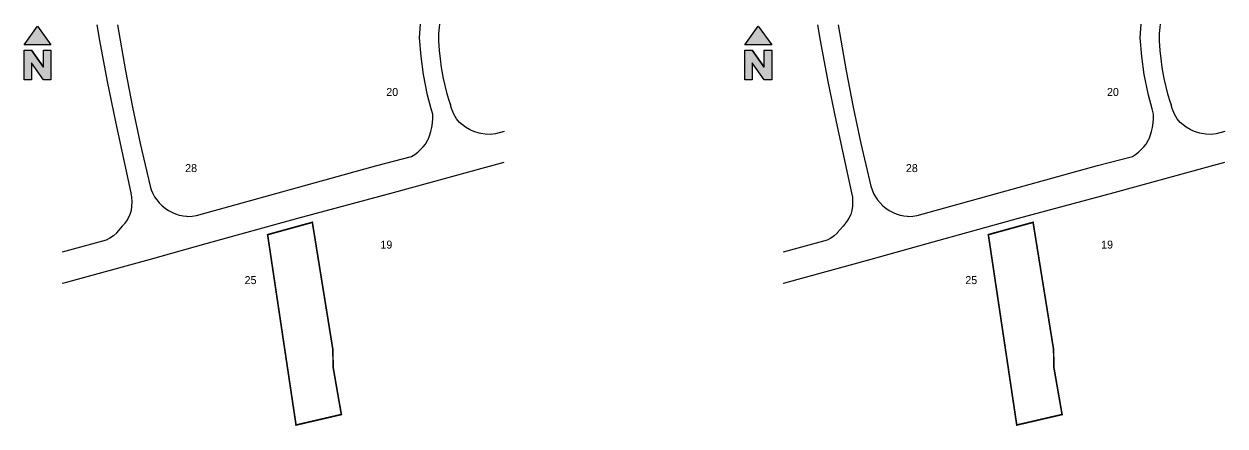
# Model space of a CAD drawing. Header units: millimetres. Extents: x 172500 to 842273, y -2500 to 360123.
# Drawn here: x 228154 to 528391, y 258658 to 359237 of the extents above; entities that cross this region are included whole.
import ezdxf
from ezdxf.enums import TextEntityAlignment as Align

# ---------------------------------------------------------------- set-up
doc = ezdxf.new("R2010")
doc.units = ezdxf.units.MM
for name, color, linetype in [('2A - Text', 2, 'Continuous'), ('A2 - 9 (0.05mm)', 9, 'Continuous'), ('A2 - Elevation - Windoors', 2, 'Continuous')]:
    doc.layers.add(name, color=color, linetype=linetype)
doc.styles.get("Standard").update_dxf_attribs({"font": ''})
doc.styles.get('Standard').set_extended_font_data('Poppins Light')

msp = doc.modelspace()

# ---------------------------------------------------------------- hatches: boundary and pattern name
at = {"layer": 'A2 - 9 (0.05mm)'}
h = msp.add_hatch(color=253, dxfattribs=at)
h.dxf.hatch_style = 1
h.paths.add_polyline_path([(234893.6, 353989.1), (228153.6, 353989.1), (231523.6, 358666.5)])
h.paths.add_polyline_path([(230000.5, 352682.8), (233046.7, 348454.8), (233046.7, 352682.8), (234893.6, 352682.8), (234893.6, 345295.5), (233046.7, 345295.5), (230000.5, 349523.5), (230000.5, 345295.5), (228153.6, 345295.5), (228153.6, 352682.8), (230000.5, 352682.8), (233046.7, 348454.8)])
h = msp.add_hatch(color=253, dxfattribs=at)
h.dxf.hatch_style = 1
h.paths.add_polyline_path([(415073, 353989.1), (408333, 353989.1), (411703, 358666.5)])
h.paths.add_polyline_path([(410179.9, 352682.8), (413226.1, 348454.8), (413226.1, 352682.8), (415073, 352682.8), (415073, 345295.5), (413226.1, 345295.5), (410179.9, 349523.5), (410179.9, 345295.5), (408333, 345295.5), (408333, 352682.8), (410179.9, 352682.8), (413226.1, 348454.8)])

# ---------------------------------------------------------------- linework, layer by layer
at = {"color": 10, "const_width": 400}
for points in [[(289052.5, 306532.5), (300236.6, 309616.1), (305358.9, 277830.4), (305438.9, 273299.2), (307489.1, 261530.3), (296157.5, 258902.1)], [(469231.9, 306532.5), (480416, 309616.1), (485538.3, 277830.4), (485618.3, 273299.2), (487668.5, 261530.3), (476336.9, 258902.1)]]:
    msp.add_lwpolyline(points, close=True, dxfattribs=at)
at = {"layer": 'A2 - 9 (0.05mm)', "color": 253}
for points in [[(234893.6, 353989.1), (228153.6, 353989.1), (231523.6, 358666.5)], [(415073, 353989.1), (408333, 353989.1), (411703, 358666.5)], [(230000.5, 352682.8), (233046.7, 348454.8), (233046.7, 352682.8), (234893.6, 352682.8), (234893.6, 345295.5), (233046.7, 345295.5), (230000.5, 349523.5), (230000.5, 345295.5), (228153.6, 345295.5), (228153.6, 352682.8), (230000.5, 352682.8), (233046.7, 348454.8)], [(410179.9, 352682.8), (413226.1, 348454.8), (413226.1, 352682.8), (415073, 352682.8), (415073, 345295.5), (413226.1, 345295.5), (410179.9, 349523.5), (410179.9, 345295.5), (408333, 345295.5), (408333, 352682.8), (410179.9, 352682.8), (413226.1, 348454.8)]]:
    msp.add_lwpolyline(points, close=True, dxfattribs=at)
at = {"layer": 'A2 - Elevation - Windoors'}
for points in [[(246376.8, 359016.7), (247038.6, 355098.2), (248928.6, 344888.2), (250998.6, 334718.2), (254858.6, 316998.2), (255058.6, 315888.2), (255128.6, 314758.2), (255058.6, 313638.2), (254908.6, 312608.2), (254638.6, 311608.2), (254198.6, 310678.2), (253738.6, 309978.2), (253248.6, 309288.2), (253148.6, 309168.2)], [(251546.3, 359030), (253548.6, 347538.2), (255288.6, 338438.2), (257168.6, 329368.2), (259698.6, 318698.2), (259978.6, 317768.2), (260348.6, 316868.2), (260808.6, 316018.2), (261338.6, 315218.2), (261968.6, 314458.2), (262668.6, 313758.2), (263428.6, 313128.2), (264248.6, 312588.2), (265128.6, 312118.2), (265448.6, 311978.2)], [(329978.6, 338028.2), (329058.6, 341398.2), (328028.6, 346608.2), (327428.6, 351138.2), (326998.6, 355748.2), (327249.9, 359224.4)], [(331999.3, 359236.6), (331898.6, 358378.2), (331768.6, 356898.2), (331798.6, 355008.2), (331908.6, 352608.2), (332148.6, 350528.2), (332418.6, 348328.2), (332948.6, 345578.2), (333848.6, 341738.2), (334408.6, 339908.2), (334748.6, 339028.2)], [(426556.2, 359016.7), (427218, 355098.2), (429108, 344888.2), (431178, 334718.2), (435038, 316998.2), (435238, 315888.2), (435308, 314758.2), (435238, 313638.2), (435088, 312608.2), (434818, 311608.2), (434378, 310678.2), (433918, 309978.2), (433428, 309288.2), (433328, 309168.2)], [(431725.7, 359030), (433728, 347538.2), (435468, 338438.2), (437348, 329368.2), (439878, 318698.2), (440158, 317768.2), (440528, 316868.2), (440988, 316018.2), (441518, 315218.2), (442148, 314458.2), (442848, 313758.2), (443608, 313128.2), (444428, 312588.2), (445308, 312118.2), (445628, 311978.2)], [(510158, 338028.2), (509238, 341398.2), (508208, 346608.2), (507608, 351138.2), (507178, 355748.2), (507429.3, 359224.4)], [(512178.7, 359236.6), (512078, 358378.2), (511948, 356898.2), (511978, 355008.2), (512088, 352608.2), (512328, 350528.2), (512598, 348328.2), (513128, 345578.2), (514028, 341738.2), (514588, 339908.2), (514928, 339028.2)], [(329128.6, 330268.2), (329148.6, 330318.2), (329548.6, 331258.2), (329858.6, 332308.2), (330088.6, 333378.2), (330238.6, 334468.2), (330328.6, 335568.2), (330358.6, 336658.2), (329978.6, 338028.2)], [(339548.6, 332848.2), (338538.6, 333458.2), (337038.6, 334588.2), (336238.6, 335548.2), (335578.6, 336708.2), (335008.6, 338078.2), (334748.6, 339028.2)], [(509308, 330268.2), (509328, 330318.2), (509728, 331258.2), (510038, 332308.2), (510268, 333378.2), (510418, 334468.2), (510508, 335568.2), (510538, 336658.2), (510158, 338028.2)], [(519728, 332848.2), (518718, 333458.2), (517218, 334588.2), (516418, 335548.2), (515758, 336708.2), (515188, 338078.2), (514928, 339028.2)], [(328498.6, 329208.2), (328598.6, 329328.2), (329128.6, 330268.2)], [(342378.6, 331848.2), (341898.6, 331918.2), (340818.6, 332238.2), (339798.6, 332698.2), (339548.6, 332848.2)], [(348211.4, 332350.9), (346038.6, 331748.2), (344798.6, 331598.2), (343438.6, 331698.2), (342378.6, 331848.2)], [(508678, 329208.2), (508778, 329328.2), (509308, 330268.2)], [(522558, 331848.2), (522078, 331918.2), (520998, 332238.2), (519978, 332698.2), (519728, 332848.2)], [(528390.8, 332350.9), (526218, 331748.2), (524978, 331598.2), (523618, 331698.2), (522558, 331848.2)], [(268758.6, 311128.2), (269048.6, 311098.2), (270168.6, 311138.2), (271258.6, 311328.2), (316348.6, 323828.2), (325058.6, 326088.2), (325838.6, 326608.2), (326578.6, 327188.2), (327028.6, 327598.2)], [(327028.6, 327598.2), (327268.6, 327818.2), (327928.6, 328488.2), (328498.6, 329208.2)], [(448938, 311128.2), (449228, 311098.2), (450348, 311138.2), (451438, 311328.2), (496528, 323828.2), (505238, 326088.2), (506018, 326608.2), (506758, 327188.2), (507208, 327598.2)], [(507208, 327598.2), (507448, 327818.2), (508108, 328488.2), (508678, 329208.2)], [(237718.5, 294368), (238198.6, 294498.2), (259738.6, 300438.2), (273728.6, 304298.2), (296578.6, 310638.2), (320548.6, 317048.2), (343608.6, 323378.2), (348211.4, 324666.9)], [(417897.9, 294368), (418378, 294498.2), (439918, 300438.2), (453908, 304298.2), (476758, 310638.2), (500728, 317048.2), (523788, 323378.2), (528390.8, 324666.9)], [(265448.6, 311978.2), (266038.6, 311728.2), (266978.6, 311418.2), (267508.6, 311308.2)], [(267508.6, 311308.2), (267948.6, 311208.2), (268758.6, 311128.2)], [(445628, 311978.2), (446218, 311728.2), (447158, 311418.2), (447688, 311308.2)], [(447688, 311308.2), (448128, 311208.2), (448938, 311128.2)], [(251278.6, 306938.2), (250508.6, 306278.2), (249638.6, 305678.2), (248728.6, 305138.2), (237718.5, 302125.1)], [(253148.6, 309168.2), (252728.6, 308618.2), (251298.6, 306968.2), (251278.6, 306938.2)], [(431458, 306938.2), (430688, 306278.2), (429818, 305678.2), (428908, 305138.2), (417897.9, 302125.1)], [(433328, 309168.2), (432908, 308618.2), (431478, 306968.2), (431458, 306938.2)]]:
    msp.add_lwpolyline(points, dxfattribs=at)

# ---------------------------------------------------------------- texts
at = {"layer": '2A - Text'}
for s, p in [('20', (320198.6, 340628.2)), ('20', (500378, 340628.2)), ('28', (269926.2, 321585.8)), ('28', (450105.6, 321585.8)), ('19', (318736.3, 302436.8)), ('19', (498915.7, 302436.8)), ('25', (284781.3, 293556.8)), ('25', (464960.7, 293556.8))]:
    msp.add_text(s, height=2000, dxfattribs=at).set_placement(p, align=Align.BOTTOM_CENTER)

doc.saveas('drawing.dxf')
